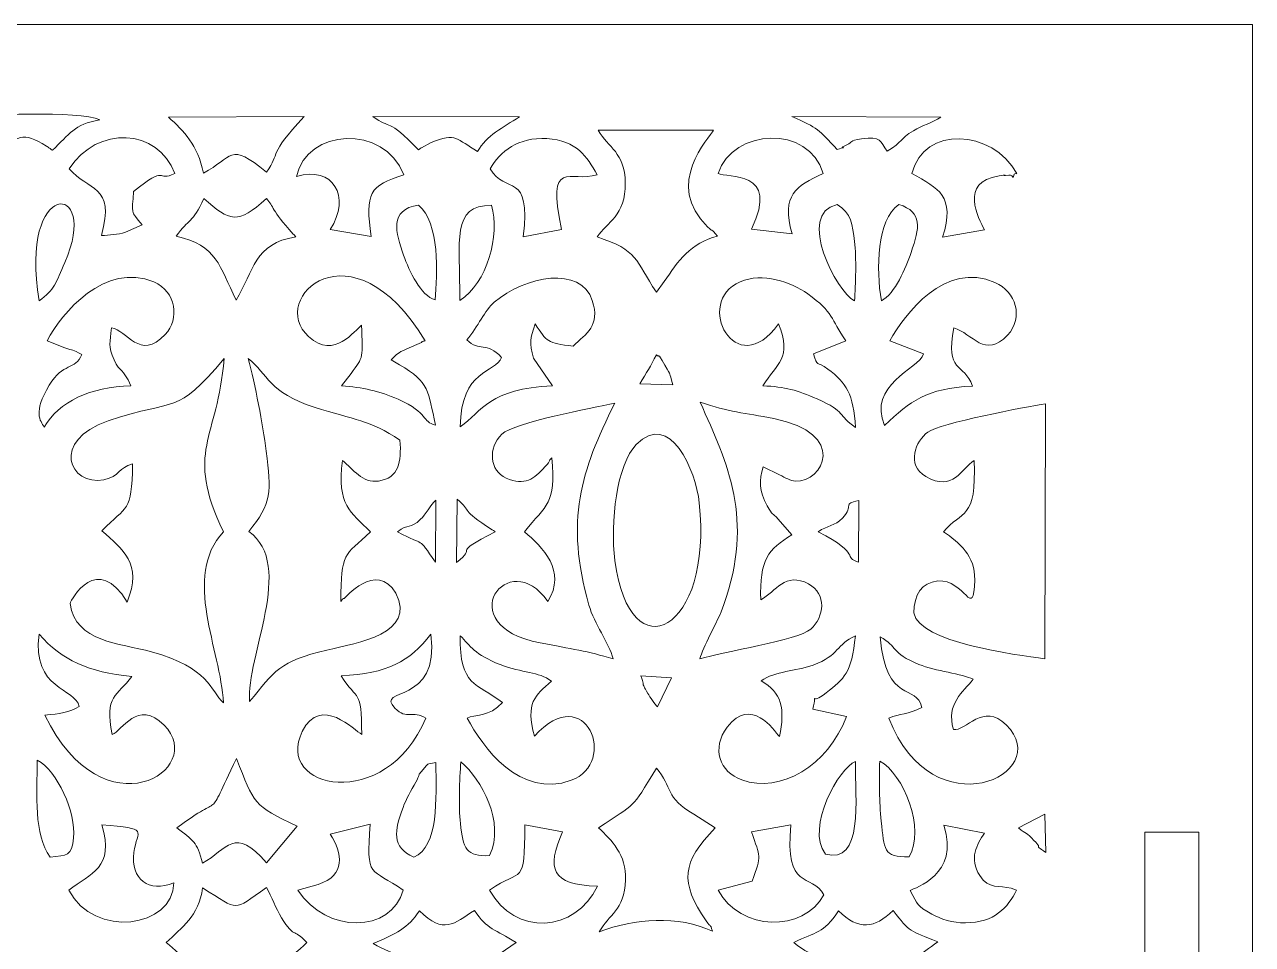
# Model space of a CAD drawing. Header units: millimetres. Extents: x -160 to 119, y -234 to 109.
# Drawn here: x 50.5 to 119, y -38.8 to 12.6 of the extents above; entities that cross this region are included whole.
import ezdxf

# ---------------------------------------------------------------- set-up
doc = ezdxf.new("R2010")
doc.units = ezdxf.units.MM
doc.header["$MEASUREMENT"] = 0
doc.layers.add('layer 1', color=7, linetype='Continuous')

msp = doc.modelspace()

# ---------------------------------------------------------------- linework, layer by layer
at = {"layer": 'layer 1', "color": 250, "lineweight": 20}
msp.add_open_spline([(-17.9581, 12.5532), (-17.9581, 12.5532), (119.0419, 12.5532), (119.0419, 12.5532), (119.0419, 12.5532), (119.0419, 12.5532), (119.0419, -77.4468), (119.0419, -77.4468), (119.0419, -77.4468), (119.0419, -77.4468), (116.0419, -77.4468), (116.0419, -77.4468), (116.0419, -77.4468), (116.0419, -77.4468), (116.0419, -32.5468), (116.0419, -32.5468), (116.0419, -32.5468), (116.0419, -32.5468), (113.0419, -32.5468), (113.0419, -32.5468), (113.0419, -32.5468), (113.0419, -32.5468), (113.0419, -77.4468), (113.0419, -77.4468), (113.0419, -77.4468), (113.0419, -77.4468), (78.0419, -77.4468), (78.0419, -77.4468), (78.0419, -77.4468), (78.0419, -77.4468), (78.0419, -80.4468), (78.0419, -80.4468), (78.0419, -80.4468), (78.0419, -80.4468), (68.0419, -80.4468), (68.0419, -80.4468), (68.0419, -80.4468), (68.0419, -80.4468), (68.0419, -77.4468), (68.0419, -77.4468), (68.0419, -77.4468), (68.0419, -77.4468), (33.0419, -77.4468), (33.0419, -77.4468), (33.0419, -77.4468), (33.0419, -77.4468), (33.0419, -80.4468), (33.0419, -80.4468), (33.0419, -80.4468), (33.0419, -80.4468), (23.0419, -80.4468), (23.0419, -80.4468), (23.0419, -80.4468), (23.0419, -80.4468), (23.0419, -77.4468), (23.0419, -77.4468), (23.0419, -77.4468), (23.0419, -77.4468), (-11.9581, -77.4468), (-11.9581, -77.4468), (-11.9581, -77.4468), (-11.9581, -77.4468), (-11.9581, -32.5468), (-11.9581, -32.5468), (-11.9581, -32.5468), (-11.9581, -32.5468), (-14.9581, -32.5468), (-14.9581, -32.5468), (-14.9581, -32.5468), (-14.9581, -32.5468), (-14.9581, -77.4468), (-14.9581, -77.4468), (-14.9581, -77.4468), (-14.9581, -77.4468), (-17.9581, -77.4468), (-17.9581, -77.4468), (-17.9581, -77.4468), (-17.9581, -77.4468), (-17.9581, 12.5532), (-17.9581, 12.5532)], degree=3, knots=[0, 0, 0, 0, 0.047619, 0.047619, 0.047619, 0.047619, 0.0952381, 0.0952381, 0.0952381, 0.0952381, 0.1428571, 0.1428571, 0.1428571, 0.1428571, 0.1904762, 0.1904762, 0.1904762, 0.1904762, 0.2380952, 0.2380952, 0.2380952, 0.2380952, 0.2857143, 0.2857143, 0.2857143, 0.2857143, 0.3333333, 0.3333333, 0.3333333, 0.3333333, 0.3809524, 0.3809524, 0.3809524, 0.3809524, 0.4285714, 0.4285714, 0.4285714, 0.4285714, 0.4761905, 0.4761905, 0.4761905, 0.4761905, 0.5238095, 0.5238095, 0.5238095, 0.5238095, 0.5714286, 0.5714286, 0.5714286, 0.5714286, 0.6190476, 0.6190476, 0.6190476, 0.6190476, 0.6666667, 0.6666667, 0.6666667, 0.6666667, 0.7142857, 0.7142857, 0.7142857, 0.7142857, 0.7619048, 0.7619048, 0.7619048, 0.7619048, 0.8095238, 0.8095238, 0.8095238, 0.8095238, 0.8571429, 0.8571429, 0.8571429, 0.8571429, 0.9047619, 0.9047619, 0.9047619, 0.9047619, 1, 1, 1, 1], dxfattribs=at)
at = {"layer": 'layer 1', "color": 7, "lineweight": 9}
for points, knots in [([(48.8307, 5.4396), (50.1256, 6.2775), (50.3728, 6.6187), (51.7165, 5.7659), (51.7165, 5.7659), (51.7636, 5.7361), (51.8444, 5.6737), (51.8813, 5.6487), (51.8813, 5.6487), (51.9181, 5.6238), (51.9865, 5.5646), (52.0438, 5.5296), (52.0438, 5.5296), (52.9902, 6.43), (53.2621, 6.9848), (54.6843, 7.2286), (54.6843, 7.2286), (53.5493, 7.7679), (48.1939, 7.4933), (46.4885, 7.4013), (46.4885, 7.4013), (47.7259, 6.3521), (48.1751, 7.073), (48.8307, 5.4396)], [0, 0, 0, 0, 0.1428571, 0.1428571, 0.1428571, 0.1428571, 0.2857143, 0.2857143, 0.2857143, 0.2857143, 0.4285714, 0.4285714, 0.4285714, 0.4285714, 0.5714286, 0.5714286, 0.5714286, 0.5714286, 0.7142857, 0.7142857, 0.7142857, 0.7142857, 1, 1, 1, 1]), ([(56.5768, 3.2306), (58.4866, 4.7931), (57.8482, 3.7287), (58.876, 4.2348), (58.876, 4.2348), (57.9331, 6.7576), (54.5685, 6.9471), (52.986, 4.5016), (52.986, 4.5016), (54.0026, 3.2752), (55.5863, 3.6237), (54.7786, 0.7683), (54.7786, 0.7683), (55.266, 0.7956), (55.6405, 0.8185), (56.1335, 0.9555), (56.1335, 0.9555), (56.1335, 0.9555), (57.0563, 1.3722), (57.0563, 1.3722), (57.0563, 1.3722), (56.3523, 2.1831), (56.5088, 1.9579), (56.5768, 3.2306)], [0, 0, 0, 0, 0.1428571, 0.1428571, 0.1428571, 0.1428571, 0.2857143, 0.2857143, 0.2857143, 0.2857143, 0.4285714, 0.4285714, 0.4285714, 0.4285714, 0.5714286, 0.5714286, 0.5714286, 0.5714286, 0.7142857, 0.7142857, 0.7142857, 0.7142857, 1, 1, 1, 1]), ([(60.4737, 4.2609), (62.126, 5.1093), (61.8943, 6.0632), (63.9916, 4.3039), (63.9916, 4.3039), (64.8241, 5.4419), (64.0068, 5.1962), (66.1046, 7.419), (66.1046, 7.419), (66.1046, 7.419), (58.5187, 7.3823), (58.5187, 7.3823), (58.5187, 7.3823), (59.3737, 6.6177), (60.1613, 5.8276), (60.4737, 4.2609)], [0, 0, 0, 0, 0.2, 0.2, 0.2, 0.2, 0.4, 0.4, 0.4, 0.4, 0.6, 0.6, 0.6, 0.6, 1, 1, 1, 1]), ([(65.6813, 4.0683), (67.6974, 4.6903), (68.7468, 2.9542), (67.5489, 1.1019), (67.5489, 1.1019), (67.5489, 1.1019), (69.8421, 0.7113), (69.8421, 0.7113), (69.8421, 0.7113), (69.4824, 3.133), (69.7556, 3.5712), (71.6675, 4.1661), (71.6675, 4.1661), (70.5453, 7.0108), (66.2359, 6.7393), (65.6813, 4.0683)], [0, 0, 0, 0, 0.2, 0.2, 0.2, 0.2, 0.4, 0.4, 0.4, 0.4, 0.6, 0.6, 0.6, 0.6, 1, 1, 1, 1]), ([(72.4879, 5.5643), (72.5485, 5.5894), (72.6319, 5.7118), (72.6593, 5.6609), (72.6593, 5.6609), (72.6593, 5.6609), (73.1967, 5.9603), (73.1967, 5.9603), (73.1967, 5.9603), (74.5863, 6.5571), (74.6142, 6.1215), (75.7823, 5.4702), (75.7823, 5.4702), (76.2871, 6.3675), (77.1825, 6.7842), (78.126, 7.4082), (78.126, 7.4082), (78.126, 7.4082), (69.9317, 7.4235), (69.9317, 7.4235), (69.9317, 7.4235), (70.9823, 6.6429), (70.6789, 7.4134), (72.4879, 5.5643)], [0, 0, 0, 0, 0.1428571, 0.1428571, 0.1428571, 0.1428571, 0.2857143, 0.2857143, 0.2857143, 0.2857143, 0.4285714, 0.4285714, 0.4285714, 0.4285714, 0.5714286, 0.5714286, 0.5714286, 0.5714286, 0.7142857, 0.7142857, 0.7142857, 0.7142857, 1, 1, 1, 1]), ([(89.209, 4.2348), (89.6926, 3.9581), (92.7041, 4.4975), (91.0712, 1.12), (91.0712, 1.12), (91.0712, 1.12), (93.3387, 0.8603), (93.3387, 0.8603), (93.3387, 0.8603), (92.7346, 3.0841), (93.5414, 3.501), (95.0835, 4.2348), (95.0835, 4.2348), (94.2815, 6.9799), (90.0479, 6.7578), (89.209, 4.2348)], [0, 0, 0, 0, 0.2, 0.2, 0.2, 0.2, 0.4, 0.4, 0.4, 0.4, 0.6, 0.6, 0.6, 0.6, 1, 1, 1, 1]), ([(95.8525, 5.5778), (96.682, 5.8175), (95.7198, 5.5211), (96.3991, 5.8357), (96.3991, 5.8357), (96.7747, 6.0096), (96.4782, 6.0605), (97.2218, 6.1671), (97.2218, 6.1671), (98.3324, 6.3265), (98.2468, 6.0507), (98.6484, 5.4736), (98.6484, 5.4736), (99.5609, 6.035), (99.3123, 6.1468), (100.1155, 6.6253), (100.1155, 6.6253), (100.5835, 6.9043), (101.1777, 7.0841), (101.6402, 7.3777), (101.6402, 7.3777), (101.6402, 7.3777), (93.3295, 7.4202), (93.3295, 7.4202), (93.3295, 7.4202), (94.8124, 6.7634), (94.7992, 6.7018), (95.8525, 5.5778)], [0, 0, 0, 0, 0.125, 0.125, 0.125, 0.125, 0.25, 0.25, 0.25, 0.25, 0.375, 0.375, 0.375, 0.375, 0.5, 0.5, 0.5, 0.5, 0.625, 0.625, 0.625, 0.625, 0.75, 0.75, 0.75, 0.75, 1, 1, 1, 1]), ([(104.0746, 1.0829), (103.7763, 1.7528), (102.6041, 3.7468), (104.909, 4.1029), (104.909, 4.1029), (105.6549, 4.2182), (104.7708, 4.059), (105.437, 4.1366), (105.437, 4.1366), (105.7746, 4.1758), (105.6037, 3.783), (105.7476, 4.1949), (105.7476, 4.1949), (105.7667, 4.2493), (105.8513, 4.2101), (105.8963, 4.2348), (105.8963, 4.2348), (104.5019, 6.71), (100.7114, 6.9409), (100.024, 4.2348), (100.024, 4.2348), (101.5452, 3.3729), (102.4576, 3.01), (101.7455, 0.6825), (101.7455, 0.6825), (101.7455, 0.6825), (104.0746, 1.0829), (104.0746, 1.0829)], [0, 0, 0, 0, 0.125, 0.125, 0.125, 0.125, 0.25, 0.25, 0.25, 0.25, 0.375, 0.375, 0.375, 0.375, 0.5, 0.5, 0.5, 0.5, 0.625, 0.625, 0.625, 0.625, 0.75, 0.75, 0.75, 0.75, 1, 1, 1, 1]), ([(76.4766, 4.5016), (77.3375, 3.0078), (78.7849, 4.4374), (78.3311, 0.7014), (78.3311, 0.7014), (78.3311, 0.7014), (80.4729, 1.109), (80.4729, 1.109), (80.4729, 1.109), (79.6059, 5.1806), (80.9629, 3.6914), (82.4549, 4.1692), (82.4549, 4.1692), (81.8747, 5.1861), (81.3242, 6.076), (79.6538, 6.1811), (79.6538, 6.1811), (78.0514, 6.2819), (77.0377, 5.4686), (76.4766, 4.5016)], [0, 0, 0, 0, 0.1666667, 0.1666667, 0.1666667, 0.1666667, 0.3333333, 0.3333333, 0.3333333, 0.3333333, 0.5, 0.5, 0.5, 0.5, 0.6666667, 0.6666667, 0.6666667, 0.6666667, 1, 1, 1, 1]), ([(82.5167, 6.6478), (83.0723, 5.6706), (84.0072, 5.43), (84.0272, 3.7029), (84.0272, 3.7029), (84.0486, 1.8585), (83.0158, 1.5354), (82.4549, 0.6899), (82.4549, 0.6899), (84.7534, -0.0319), (84.5715, -0.6022), (85.7632, -2.3967), (85.7632, -2.3967), (85.7632, -2.3967), (86.2, -1.8053), (86.2, -1.8053), (86.2, -1.8053), (86.9736, -0.6438), (87.6766, 0.3506), (89.1772, 0.7308), (89.1772, 0.7308), (88.7449, 1.2636), (89.0088, 0.8829), (88.6267, 1.2516), (88.6267, 1.2516), (86.1536, 3.6374), (88.7319, 6.2451), (88.9611, 6.6629), (88.9611, 6.6629), (88.9611, 6.6629), (82.5167, 6.6478), (82.5167, 6.6478)], [0, 0, 0, 0, 0.1111111, 0.1111111, 0.1111111, 0.1111111, 0.2222222, 0.2222222, 0.2222222, 0.2222222, 0.3333333, 0.3333333, 0.3333333, 0.3333333, 0.4444444, 0.4444444, 0.4444444, 0.4444444, 0.5555556, 0.5555556, 0.5555556, 0.5555556, 0.6666667, 0.6666667, 0.6666667, 0.6666667, 0.7777778, 0.7777778, 0.7777778, 0.7777778, 1, 1, 1, 1]), ([(51.305, -2.8783), (52.1612, -2.2436), (52.2507, -1.8686), (52.7409, -0.7377), (52.7409, -0.7377), (54.7428, 3.8804), (50.1262, 3.9969), (51.305, -2.8783)], [0, 0, 0, 0, 0.3333333, 0.3333333, 0.3333333, 0.3333333, 1, 1, 1, 1]), ([(62.2977, -2.8349), (63.2846, -1.2219), (63.3174, 0.3476), (65.6292, 0.693), (65.6292, 0.693), (65.5899, 0.7528), (65.5209, 0.8193), (65.4887, 0.855), (65.4887, 0.855), (64.2136, 2.2657), (64.4446, 2.3406), (63.9916, 2.8406), (63.9916, 2.8406), (62.3876, 1.3589), (61.94, 1.5508), (60.5078, 2.8382), (60.5078, 2.8382), (59.8449, 1.4124), (59.6746, 1.7471), (58.9615, 0.7294), (58.9615, 0.7294), (61.2375, 0.2254), (61.3789, -0.9404), (62.2977, -2.8349)], [0, 0, 0, 0, 0.1428571, 0.1428571, 0.1428571, 0.1428571, 0.2857143, 0.2857143, 0.2857143, 0.2857143, 0.4285714, 0.4285714, 0.4285714, 0.4285714, 0.5714286, 0.5714286, 0.5714286, 0.5714286, 0.7142857, 0.7142857, 0.7142857, 0.7142857, 1, 1, 1, 1]), ([(71.6537, -0.3343), (71.9622, -1.2224), (72.6195, -2.5825), (73.409, -2.8262), (73.409, -2.8262), (73.5369, -1.3749), (73.678, 1.4849), (72.4879, 2.4703), (72.4879, 2.4703), (70.811, 2.2169), (71.2137, 0.9326), (71.6537, -0.3343)], [0, 0, 0, 0, 0.25, 0.25, 0.25, 0.25, 0.5, 0.5, 0.5, 0.5, 1, 1, 1, 1]), ([(74.7852, -2.8492), (76.3235, -1.9087), (77.0386, 0.7994), (76.5575, 2.4633), (76.5575, 2.4633), (74.2833, 2.4456), (74.8162, 0.5549), (74.7852, -2.8492)], [0, 0, 0, 0, 0.3333333, 0.3333333, 0.3333333, 0.3333333, 1, 1, 1, 1]), ([(95.8525, 2.4979), (93.5493, 1.995), (95.8277, -2.3941), (96.8276, -2.8804), (96.8276, -2.8804), (96.8922, -1.9563), (96.9351, -0.4651), (96.8265, 0.438), (96.8265, 0.438), (96.713, 1.3825), (96.6606, 2.0194), (95.8525, 2.4979)], [0, 0, 0, 0, 0.25, 0.25, 0.25, 0.25, 0.5, 0.5, 0.5, 0.5, 1, 1, 1, 1]), ([(98.3236, -2.8797), (99.0856, -2.4652), (99.6892, -1.0475), (99.9861, -0.1797), (99.9861, -0.1797), (100.4644, 1.2172), (100.6424, 2.0637), (99.3042, 2.5114), (99.3042, 2.5114), (98.0556, 1.5871), (98.029, -1.0552), (98.3236, -2.8797)], [0, 0, 0, 0, 0.25, 0.25, 0.25, 0.25, 0.5, 0.5, 0.5, 0.5, 1, 1, 1, 1]), ([(71.3524, -8.3743), (73.0908, -9.1461), (72.6518, -9.6365), (73.4342, -9.8114), (73.4342, -9.8114), (73.0135, -7.9207), (73.1082, -7.4202), (71.4296, -6.4497), (71.4296, -6.4497), (71.4296, -6.4497), (70.9604, -6.169), (70.9604, -6.169), (70.9604, -6.169), (71.3208, -5.8108), (71.2551, -5.8223), (71.8335, -5.5505), (71.8335, -5.5505), (71.8335, -5.5505), (72.6427, -5.2038), (72.6427, -5.2038), (72.6427, -5.2038), (72.6794, -5.1096), (72.7892, -5.1476), (72.852, -5.1019), (72.852, -5.1019), (68.7761, 1.6692), (64.0154, -2.7434), (66.3484, -4.8747), (66.3484, -4.8747), (67.7952, -6.1965), (68.9372, -4.4853), (69.2952, -4.2434), (69.2952, -4.2434), (69.3954, -6.0261), (69.4156, -6.0128), (68.7216, -6.9265), (68.7216, -6.9265), (68.7216, -6.9265), (68.1907, -7.617), (68.1907, -7.617), (68.1907, -7.617), (69.3525, -7.7079), (70.3115, -7.9123), (71.3524, -8.3743)], [0, 0, 0, 0, 0.0833333, 0.0833333, 0.0833333, 0.0833333, 0.1666667, 0.1666667, 0.1666667, 0.1666667, 0.25, 0.25, 0.25, 0.25, 0.3333333, 0.3333333, 0.3333333, 0.3333333, 0.4166667, 0.4166667, 0.4166667, 0.4166667, 0.5, 0.5, 0.5, 0.5, 0.5833333, 0.5833333, 0.5833333, 0.5833333, 0.6666667, 0.6666667, 0.6666667, 0.6666667, 0.75, 0.75, 0.75, 0.75, 0.8333333, 0.8333333, 0.8333333, 0.8333333, 1, 1, 1, 1]), ([(55.3469, -4.3925), (56.188, -4.4683), (56.933, -6.2825), (58.341, -4.7591), (58.341, -4.7591), (59.1458, -3.8883), (58.9777, -2.3607), (57.7104, -1.8229), (57.7104, -1.8229), (54.9815, -0.6651), (52.5509, -3.5678), (51.7493, -5.1019), (51.7493, -5.1019), (51.7493, -5.1019), (52.7453, -5.5049), (52.7453, -5.5049), (52.7453, -5.5049), (53.232, -5.6713), (53.1397, -5.5677), (53.6824, -5.8655), (53.6824, -5.8655), (53.3156, -6.8082), (52.6534, -6.2693), (51.8631, -7.5938), (51.8631, -7.5938), (50.9533, -9.1184), (51.3595, -9.559), (51.5932, -9.9301), (51.5932, -9.9301), (52.4038, -8.4957), (54.1521, -7.6812), (56.4276, -7.6281), (56.4276, -7.6281), (55.9561, -6.5477), (55.8506, -6.9619), (55.4875, -6.1742), (55.4875, -6.1742), (55.1349, -5.4096), (55.2664, -5.2129), (55.3469, -4.3925)], [0, 0, 0, 0, 0.0909091, 0.0909091, 0.0909091, 0.0909091, 0.1818182, 0.1818182, 0.1818182, 0.1818182, 0.2727273, 0.2727273, 0.2727273, 0.2727273, 0.3636364, 0.3636364, 0.3636364, 0.3636364, 0.4545455, 0.4545455, 0.4545455, 0.4545455, 0.5454545, 0.5454545, 0.5454545, 0.5454545, 0.6363636, 0.6363636, 0.6363636, 0.6363636, 0.7272727, 0.7272727, 0.7272727, 0.7272727, 0.8181818, 0.8181818, 0.8181818, 0.8181818, 1, 1, 1, 1]), ([(102.3722, -4.378), (103.3941, -4.7001), (104.1237, -6.1444), (105.3724, -4.7895), (105.3724, -4.7895), (106.2908, -3.7931), (105.8295, -2.3617), (104.6688, -1.8502), (104.6688, -1.8502), (101.8898, -0.6257), (99.6204, -3.6293), (98.7985, -5.1019), (98.7985, -5.1019), (98.7985, -5.1019), (100.6856, -5.8402), (100.6856, -5.8402), (100.6856, -5.8402), (100.3793, -6.6869), (97.5303, -7.5922), (98.5076, -9.8288), (98.5076, -9.8288), (99.9502, -8.4748), (100.8384, -7.7578), (103.42, -7.6367), (103.42, -7.6367), (102.9271, -6.2933), (101.8787, -6.9262), (102.3722, -4.378)], [0, 0, 0, 0, 0.125, 0.125, 0.125, 0.125, 0.25, 0.25, 0.25, 0.25, 0.375, 0.375, 0.375, 0.375, 0.5, 0.5, 0.5, 0.5, 0.625, 0.625, 0.625, 0.625, 0.75, 0.75, 0.75, 0.75, 1, 1, 1, 1]), ([(78.9057, -6.0737), (78.6494, -5.1878), (78.7235, -5.0064), (78.9919, -4.1632), (78.9919, -4.1632), (79.6596, -5.1622), (79.6503, -5.2415), (81.1181, -5.4066), (81.1181, -5.4066), (81.841, -4.6789), (82.6533, -4.3099), (82.1865, -2.849), (82.1865, -2.849), (81.5664, -0.9085), (78.436, -1.4715), (76.7163, -2.9486), (76.7163, -2.9486), (76.1709, -3.4169), (75.8277, -4.3067), (75.1747, -5.0569), (75.1747, -5.0569), (75.889, -5.754), (76.277, -5.1027), (77.1223, -6.0376), (77.1223, -6.0376), (76.781, -6.9092), (74.8428, -6.687), (74.817, -9.9176), (74.817, -9.9176), (76.04, -9.0276), (76.4318, -7.7769), (79.9656, -7.6197), (79.9656, -7.6197), (79.9656, -7.6197), (78.9057, -6.0737), (78.9057, -6.0737)], [0, 0, 0, 0, 0.1, 0.1, 0.1, 0.1, 0.2, 0.2, 0.2, 0.2, 0.3, 0.3, 0.3, 0.3, 0.4, 0.4, 0.4, 0.4, 0.5, 0.5, 0.5, 0.5, 0.6, 0.6, 0.6, 0.6, 0.7, 0.7, 0.7, 0.7, 0.8, 0.8, 0.8, 0.8, 1, 1, 1, 1]), ([(96.3414, -5.1019), (95.4581, -3.8549), (95.7017, -3.5529), (94.2106, -2.4802), (94.2106, -2.4802), (93.2869, -1.8155), (91.6777, -1.279), (90.4408, -1.8112), (90.4408, -1.8112), (87.826, -2.9364), (90.1903, -7.5061), (92.5895, -4.1608), (92.5895, -4.1608), (93.3591, -6.0825), (92.4961, -6.3799), (91.7001, -7.6281), (91.7001, -7.6281), (92.9664, -7.6623), (93.6293, -7.8792), (94.7339, -8.354), (94.7339, -8.354), (96.3993, -9.0699), (95.8526, -9.2656), (96.8828, -9.9436), (96.8828, -9.9436), (96.7629, -8.0744), (96.3829, -7.4667), (95.3393, -6.6836), (95.3393, -6.6836), (94.6864, -6.1937), (94.7594, -6.6195), (94.5295, -5.8308), (94.5295, -5.8308), (94.5295, -5.8308), (96.3414, -5.1019), (96.3414, -5.1019)], [0, 0, 0, 0, 0.1, 0.1, 0.1, 0.1, 0.2, 0.2, 0.2, 0.2, 0.3, 0.3, 0.3, 0.3, 0.4, 0.4, 0.4, 0.4, 0.5, 0.5, 0.5, 0.5, 0.6, 0.6, 0.6, 0.6, 0.7, 0.7, 0.7, 0.7, 0.8, 0.8, 0.8, 0.8, 1, 1, 1, 1]), ([(61.5896, -15.7725), (59.4041, -11.1913), (61.2783, -10.6904), (61.628, -6.1013), (61.628, -6.1013), (58.8618, -9.3797), (59.0757, -8.2506), (55.1624, -9.577), (55.1624, -9.577), (51.8933, -10.685), (53.0068, -13.2448), (54.9081, -12.8646), (54.9081, -12.8646), (55.8335, -12.6796), (55.7225, -12.1868), (56.5243, -11.9837), (56.5243, -11.9837), (56.462, -14.7696), (56.2329, -14.2592), (54.8045, -15.7111), (54.8045, -15.7111), (55.9948, -16.7946), (57.0744, -17.5063), (56.2184, -19.7108), (56.2184, -19.7108), (54.578, -16.891), (53.0654, -19.5802), (53.0302, -19.7741), (53.0302, -19.7741), (53.3656, -21.9652), (55.7414, -21.9692), (57.5844, -22.4793), (57.5844, -22.4793), (60.8026, -23.3701), (60.8699, -24.6302), (61.5896, -25.323), (61.5896, -25.323), (61.4589, -22.3535), (59.2664, -18.3079), (61.5896, -15.7725)], [0, 0, 0, 0, 0.0909091, 0.0909091, 0.0909091, 0.0909091, 0.1818182, 0.1818182, 0.1818182, 0.1818182, 0.2727273, 0.2727273, 0.2727273, 0.2727273, 0.3636364, 0.3636364, 0.3636364, 0.3636364, 0.4545455, 0.4545455, 0.4545455, 0.4545455, 0.5454545, 0.5454545, 0.5454545, 0.5454545, 0.6363636, 0.6363636, 0.6363636, 0.6363636, 0.7272727, 0.7272727, 0.7272727, 0.7272727, 0.8181818, 0.8181818, 0.8181818, 0.8181818, 1, 1, 1, 1]), ([(62.9755, -6.0899), (63.3604, -7.5281), (63.7875, -9.777), (63.9832, -11.2649), (63.9832, -11.2649), (64.2815, -13.5329), (64.2785, -14.1843), (63.0166, -15.7486), (63.0166, -15.7486), (65.6283, -17.6501), (62.8323, -22.7593), (63.0539, -25.2512), (63.0539, -25.2512), (64.4478, -23.5656), (64.7055, -22.9996), (67.3677, -22.3823), (67.3677, -22.3823), (69.1048, -21.9796), (72.3694, -21.4597), (71.2273, -19.2083), (71.2273, -19.2083), (70.1088, -17.3553), (68.3443, -19.5324), (68.3255, -19.5016), (68.3255, -19.5016), (68.2932, -19.4487), (68.2071, -19.6126), (68.1424, -19.6613), (68.1424, -19.6613), (68.1639, -16.8763), (68.3264, -17.1666), (69.8117, -15.7725), (69.8117, -15.7725), (68.6492, -14.6321), (67.9378, -14.307), (68.2335, -11.7996), (68.2335, -11.7996), (68.8454, -12.2703), (69.3391, -13.0784), (70.2533, -12.9404), (70.2533, -12.9404), (71.4032, -12.7669), (71.5318, -11.8809), (71.4507, -10.6624), (71.4507, -10.6624), (69.7506, -9.502), (68.9266, -9.5431), (66.6651, -8.8181), (66.6651, -8.8181), (64.0926, -7.9932), (64.0979, -6.9815), (62.9755, -6.0899)], [0, 0, 0, 0, 0.0714286, 0.0714286, 0.0714286, 0.0714286, 0.1428571, 0.1428571, 0.1428571, 0.1428571, 0.2142857, 0.2142857, 0.2142857, 0.2142857, 0.2857143, 0.2857143, 0.2857143, 0.2857143, 0.3571429, 0.3571429, 0.3571429, 0.3571429, 0.4285714, 0.4285714, 0.4285714, 0.4285714, 0.5, 0.5, 0.5, 0.5, 0.5714286, 0.5714286, 0.5714286, 0.5714286, 0.6428571, 0.6428571, 0.6428571, 0.6428571, 0.7142857, 0.7142857, 0.7142857, 0.7142857, 0.7857143, 0.7857143, 0.7857143, 0.7857143, 0.8571429, 0.8571429, 0.8571429, 0.8571429, 1, 1, 1, 1]), ([(86.6737, -7.5632), (86.4378, -6.7256), (86.6529, -7.1792), (86.2417, -6.47), (86.2417, -6.47), (85.7497, -5.6211), (85.9902, -6.1217), (85.7632, -5.8852), (85.7632, -5.8852), (85.4391, -6.5659), (85.2108, -6.8462), (84.8455, -7.5149), (84.8455, -7.5149), (84.8455, -7.5149), (86.6737, -7.5632), (86.6737, -7.5632)], [0, 0, 0, 0, 0.2, 0.2, 0.2, 0.2, 0.4, 0.4, 0.4, 0.4, 0.6, 0.6, 0.6, 0.6, 1, 1, 1, 1]), ([(83.3481, -22.8756), (83.0989, -21.9428), (82.3016, -20.9421), (81.9969, -19.8633), (81.9969, -19.8633), (80.6575, -15.1209), (81.5394, -12.4039), (83.4431, -8.5959), (83.4431, -8.5959), (82.1496, -8.8619), (77.8131, -9.6665), (77.1373, -10.3255), (77.1373, -10.3255), (76.3446, -11.0987), (76.448, -12.3582), (77.3788, -12.772), (77.3788, -12.772), (78.4261, -13.2376), (78.9453, -12.8048), (79.532, -12.1508), (79.532, -12.1508), (79.5586, -12.1211), (79.7726, -11.9385), (79.8003, -11.8161), (79.8003, -11.8161), (79.8231, -11.7152), (79.8849, -11.6961), (79.9362, -11.6441), (79.9362, -11.6441), (80.1403, -14.2785), (79.6587, -14.2054), (78.3947, -15.7725), (78.3947, -15.7725), (79.4029, -16.6065), (80.7666, -17.9649), (79.7032, -19.6741), (79.7032, -19.6741), (77.5262, -16.4682), (74.1539, -20.9981), (79.2799, -21.9795), (79.2799, -21.9795), (81.0209, -22.3129), (81.9337, -22.4272), (83.3481, -22.8756)], [0, 0, 0, 0, 0.0833333, 0.0833333, 0.0833333, 0.0833333, 0.1666667, 0.1666667, 0.1666667, 0.1666667, 0.25, 0.25, 0.25, 0.25, 0.3333333, 0.3333333, 0.3333333, 0.3333333, 0.4166667, 0.4166667, 0.4166667, 0.4166667, 0.5, 0.5, 0.5, 0.5, 0.5833333, 0.5833333, 0.5833333, 0.5833333, 0.6666667, 0.6666667, 0.6666667, 0.6666667, 0.75, 0.75, 0.75, 0.75, 0.8333333, 0.8333333, 0.8333333, 0.8333333, 1, 1, 1, 1]), ([(88.2042, -8.531), (89.7651, -12.0213), (91.2156, -15.0241), (89.5357, -19.8343), (89.5357, -19.8343), (89.155, -20.9246), (88.3324, -22.2175), (88.1963, -22.8773), (88.1963, -22.8773), (89.4209, -22.4733), (93.699, -21.8237), (94.3782, -21.2157), (94.3782, -21.2157), (95.144, -20.5302), (95.2894, -19.243), (94.264, -18.6889), (94.264, -18.6889), (92.9446, -17.9757), (92.4399, -19.1149), (91.5951, -19.5746), (91.5951, -19.5746), (91.5106, -17.3438), (92.0018, -16.7395), (93.3311, -15.9411), (93.3311, -15.9411), (93.3311, -15.9411), (92.5686, -15.0681), (92.5686, -15.0681), (92.5686, -15.0681), (92.1937, -14.6718), (92.2739, -14.9025), (91.9544, -14.3219), (91.9544, -14.3219), (91.49, -13.4782), (91.5031, -12.9061), (91.7186, -12.1527), (91.7186, -12.1527), (91.7186, -12.1527), (92.6438, -12.5909), (92.6438, -12.5909), (92.6438, -12.5909), (92.9598, -12.761), (93.2592, -12.9204), (93.5194, -12.9388), (93.5194, -12.9388), (95.0945, -13.05), (96.4704, -10.2526), (92.3223, -9.4526), (92.3223, -9.4526), (90.6577, -9.1315), (89.8204, -9.0782), (88.2042, -8.531)], [0, 0, 0, 0, 0.0714286, 0.0714286, 0.0714286, 0.0714286, 0.1428571, 0.1428571, 0.1428571, 0.1428571, 0.2142857, 0.2142857, 0.2142857, 0.2142857, 0.2857143, 0.2857143, 0.2857143, 0.2857143, 0.3571429, 0.3571429, 0.3571429, 0.3571429, 0.4285714, 0.4285714, 0.4285714, 0.4285714, 0.5, 0.5, 0.5, 0.5, 0.5714286, 0.5714286, 0.5714286, 0.5714286, 0.6428571, 0.6428571, 0.6428571, 0.6428571, 0.7142857, 0.7142857, 0.7142857, 0.7142857, 0.7857143, 0.7857143, 0.7857143, 0.7857143, 0.8571429, 0.8571429, 0.8571429, 0.8571429, 1, 1, 1, 1]), ([(107.4821, -8.623), (106.42, -8.7789), (101.5551, -9.7286), (100.9189, -10.2036), (100.9189, -10.2036), (100.2473, -10.705), (99.6768, -12.0281), (100.8122, -12.6887), (100.8122, -12.6887), (102.3163, -13.5639), (102.8078, -12.2346), (103.5046, -11.7909), (103.5046, -11.7909), (103.645, -15.1614), (102.821, -14.5559), (101.7885, -15.7725), (101.7885, -15.7725), (102.6839, -16.3672), (103.574, -17.1308), (103.5366, -18.4497), (103.5366, -18.4497), (103.4691, -20.8212), (102.9956, -18.3778), (101.4784, -18.5214), (101.4784, -18.5214), (100.5564, -18.6086), (100.1554, -19.2768), (100.1378, -20.3076), (100.1378, -20.3076), (100.4524, -21.9681), (105.761, -22.6274), (107.4595, -22.8681), (107.4595, -22.8681), (107.4595, -22.8681), (107.4821, -8.623), (107.4821, -8.623)], [0, 0, 0, 0, 0.1, 0.1, 0.1, 0.1, 0.2, 0.2, 0.2, 0.2, 0.3, 0.3, 0.3, 0.3, 0.4, 0.4, 0.4, 0.4, 0.5, 0.5, 0.5, 0.5, 0.6, 0.6, 0.6, 0.6, 0.7, 0.7, 0.7, 0.7, 0.8, 0.8, 0.8, 0.8, 1, 1, 1, 1]), ([(83.4481, -17.3731), (84.2908, -23.7773), (88.9391, -21.2724), (88.1589, -14.1593), (88.1589, -14.1593), (87.9599, -12.3456), (86.5282, -8.9739), (84.6424, -10.8997), (84.6424, -10.8997), (83.5574, -12.0077), (83.1694, -15.2551), (83.4481, -17.3731)], [0, 0, 0, 0, 0.25, 0.25, 0.25, 0.25, 0.5, 0.5, 0.5, 0.5, 1, 1, 1, 1]), ([(71.3038, -15.7725), (72.9678, -16.6703), (72.3379, -15.9342), (73.4417, -17.4759), (73.4417, -17.4759), (73.4417, -17.4759), (73.4507, -14.0048), (73.4507, -14.0048), (73.4507, -14.0048), (73.1712, -14.2551), (72.8625, -14.8253), (72.5977, -15.0774), (72.5977, -15.0774), (72.0189, -15.6282), (71.9255, -15.2965), (71.3038, -15.7725)], [0, 0, 0, 0, 0.2, 0.2, 0.2, 0.2, 0.4, 0.4, 0.4, 0.4, 0.6, 0.6, 0.6, 0.6, 1, 1, 1, 1]), ([(74.6119, -17.496), (75.8739, -16.5009), (74.1609, -17.1123), (76.7666, -15.7725), (76.7666, -15.7725), (76.7115, -15.7329), (76.6338, -15.6835), (76.5971, -15.6602), (76.5971, -15.6602), (74.7267, -14.4786), (75.5391, -14.6775), (74.6333, -13.9592), (74.6333, -13.9592), (74.6333, -13.9592), (74.6119, -17.496), (74.6119, -17.496)], [0, 0, 0, 0, 0.2, 0.2, 0.2, 0.2, 0.4, 0.4, 0.4, 0.4, 0.6, 0.6, 0.6, 0.6, 1, 1, 1, 1]), ([(94.8013, -15.7725), (97.3334, -17.0887), (96.0913, -17.1896), (97.0535, -17.4653), (97.0535, -17.4653), (97.0535, -17.4653), (97.0589, -14.0269), (97.0589, -14.0269), (97.0589, -14.0269), (96.1086, -14.2312), (96.8374, -14.2734), (96.1548, -15.0043), (96.1548, -15.0043), (95.719, -15.4708), (95.3196, -15.4088), (94.8013, -15.7725)], [0, 0, 0, 0, 0.2, 0.2, 0.2, 0.2, 0.4, 0.4, 0.4, 0.4, 0.6, 0.6, 0.6, 0.6, 1, 1, 1, 1]), ([(55.3822, -27.0904), (54.9238, -24.912), (55.667, -24.9446), (56.4776, -23.8557), (56.4776, -23.8557), (54.0347, -23.5957), (52.5941, -22.9738), (51.3035, -21.4843), (51.3035, -21.4843), (50.8716, -24.6202), (53.3706, -24.4762), (53.5301, -25.5363), (53.5301, -25.5363), (53.0067, -25.8588), (52.4472, -25.9497), (51.6143, -26.0054), (51.6143, -26.0054), (54.8974, -32.74), (60.7429, -29.0594), (58.2794, -26.5662), (58.2794, -26.5662), (56.8114, -25.0805), (55.9085, -26.9254), (55.3822, -27.0904)], [0, 0, 0, 0, 0.1428571, 0.1428571, 0.1428571, 0.1428571, 0.2857143, 0.2857143, 0.2857143, 0.2857143, 0.4285714, 0.4285714, 0.4285714, 0.4285714, 0.5714286, 0.5714286, 0.5714286, 0.5714286, 0.7142857, 0.7142857, 0.7142857, 0.7142857, 1, 1, 1, 1]), ([(72.8926, -26.1764), (72.1642, -25.7074), (71.8301, -26.3089), (71.1697, -25.6241), (71.1697, -25.6241), (69.9992, -24.4103), (73.7291, -25.519), (73.1745, -21.4975), (73.1745, -21.4975), (71.96, -23.0441), (70.7578, -23.6831), (68.1669, -23.8126), (68.1669, -23.8126), (69.0886, -25.3276), (69.3081, -24.428), (69.3111, -27.0846), (69.3111, -27.0846), (68.9132, -26.8892), (67.0443, -24.8449), (65.9972, -26.9232), (65.9972, -26.9232), (64.3805, -30.1323), (70.6687, -31.5246), (72.8926, -26.1764)], [0, 0, 0, 0, 0.1428571, 0.1428571, 0.1428571, 0.1428571, 0.2857143, 0.2857143, 0.2857143, 0.2857143, 0.4285714, 0.4285714, 0.4285714, 0.4285714, 0.5714286, 0.5714286, 0.5714286, 0.5714286, 0.7142857, 0.7142857, 0.7142857, 0.7142857, 1, 1, 1, 1]), ([(77.0517, -23.1905), (75.5756, -22.6119), (75.399, -22.1634), (74.8167, -21.5751), (74.8167, -21.5751), (74.7592, -24.4157), (75.7241, -24.1974), (77.1786, -25.3081), (77.1786, -25.3081), (76.459, -26.138), (75.5806, -25.9637), (75.2072, -26.1764), (75.2072, -26.1764), (76.0507, -27.7838), (78.1546, -30.6979), (81.0085, -29.6524), (81.0085, -29.6524), (83.6423, -28.6876), (81.8681, -24.02), (78.9557, -27.1797), (78.9557, -27.1797), (78.4489, -25.3043), (78.98, -24.9477), (79.9069, -24.1189), (79.9069, -24.1189), (79.1751, -23.5555), (78.3017, -23.6805), (77.0517, -23.1905)], [0, 0, 0, 0, 0.125, 0.125, 0.125, 0.125, 0.25, 0.25, 0.25, 0.25, 0.375, 0.375, 0.375, 0.375, 0.5, 0.5, 0.5, 0.5, 0.625, 0.625, 0.625, 0.625, 0.75, 0.75, 0.75, 0.75, 1, 1, 1, 1]), ([(94.4991, -25.6866), (94.7919, -24.4962), (94.2286, -25.5664), (95.2466, -24.7609), (95.2466, -24.7609), (96.2607, -23.9587), (96.648, -23.703), (96.8769, -21.5866), (96.8769, -21.5866), (95.8013, -22.0448), (95.9965, -22.6741), (94.509, -23.2214), (94.509, -23.2214), (93.5228, -23.5843), (92.3995, -23.5324), (91.6127, -24.1047), (91.6127, -24.1047), (92.7558, -24.7078), (92.9656, -25.6719), (92.6395, -27.2101), (92.6395, -27.2101), (92.3268, -26.845), (91.0428, -24.9477), (89.7225, -26.6786), (89.7225, -26.6786), (88.8149, -27.8684), (89.3011, -29.1911), (90.5408, -29.6311), (90.5408, -29.6311), (92.6903, -30.3943), (95.3389, -28.8427), (96.3813, -26.0928), (96.3813, -26.0928), (96.3813, -26.0928), (94.4991, -25.6866), (94.4991, -25.6866)], [0, 0, 0, 0, 0.1, 0.1, 0.1, 0.1, 0.2, 0.2, 0.2, 0.2, 0.3, 0.3, 0.3, 0.3, 0.4, 0.4, 0.4, 0.4, 0.5, 0.5, 0.5, 0.5, 0.6, 0.6, 0.6, 0.6, 0.7, 0.7, 0.7, 0.7, 0.8, 0.8, 0.8, 0.8, 1, 1, 1, 1]), ([(100.4254, -23.1822), (98.7967, -22.5246), (99.3022, -22.2016), (98.2504, -21.6362), (98.2504, -21.6362), (98.6051, -25.5002), (100.3068, -24.2076), (100.5778, -25.5804), (100.5778, -25.5804), (99.7825, -26.0074), (99.3702, -25.9059), (98.7445, -26.1764), (98.7445, -26.1764), (101.1589, -32.5198), (108.0593, -29.3283), (105.2959, -26.5492), (105.2959, -26.5492), (104.017, -25.263), (103.0335, -26.9317), (102.3476, -26.8217), (102.3476, -26.8217), (101.9335, -25.3388), (102.8825, -24.7432), (103.4466, -24.01), (103.4466, -24.01), (102.8501, -23.7087), (101.3248, -23.5452), (100.4254, -23.1822)], [0, 0, 0, 0, 0.125, 0.125, 0.125, 0.125, 0.25, 0.25, 0.25, 0.25, 0.375, 0.375, 0.375, 0.375, 0.5, 0.5, 0.5, 0.5, 0.625, 0.625, 0.625, 0.625, 0.75, 0.75, 0.75, 0.75, 1, 1, 1, 1]), ([(84.8921, -23.8182), (85.2117, -24.6859), (84.8192, -23.968), (85.2956, -24.809), (85.2956, -24.809), (85.3985, -24.9908), (85.6813, -25.404), (85.8349, -25.5529), (85.8349, -25.5529), (85.8349, -25.5529), (86.6161, -23.9259), (86.6161, -23.9259), (86.6161, -23.9259), (86.6161, -23.9259), (84.8921, -23.8182), (84.8921, -23.8182)], [0, 0, 0, 0, 0.2, 0.2, 0.2, 0.2, 0.4, 0.4, 0.4, 0.4, 0.6, 0.6, 0.6, 0.6, 1, 1, 1, 1]), ([(51.2017, -28.5315), (51.1838, -30.4973), (50.9902, -32.6444), (51.9171, -33.9417), (51.9171, -33.9417), (52.8786, -33.8441), (53.1276, -33.8931), (53.2287, -32.8593), (53.2287, -32.8593), (53.3644, -31.471), (52.3287, -29.1035), (51.2017, -28.5315)], [0, 0, 0, 0, 0.25, 0.25, 0.25, 0.25, 0.5, 0.5, 0.5, 0.5, 1, 1, 1, 1]), ([(65.7144, -32.2214), (63.2392, -31.0594), (63.3172, -30.958), (62.3223, -28.4298), (62.3223, -28.4298), (60.4717, -32.2582), (61.7652, -30.1743), (58.9958, -32.312), (58.9958, -32.312), (59.8979, -33.0023), (60.1188, -33.0674), (60.4236, -34.2869), (60.4236, -34.2869), (61.8123, -33.4929), (62.2186, -32.1779), (63.9916, -34.2579), (63.9916, -34.2579), (63.9916, -34.2579), (65.7144, -32.2214), (65.7144, -32.2214)], [0, 0, 0, 0, 0.1666667, 0.1666667, 0.1666667, 0.1666667, 0.3333333, 0.3333333, 0.3333333, 0.3333333, 0.5, 0.5, 0.5, 0.5, 0.6666667, 0.6666667, 0.6666667, 0.6666667, 1, 1, 1, 1]), ([(72.2224, -33.9506), (73.6397, -33.332), (73.4568, -30.6949), (73.457, -28.6644), (73.457, -28.6644), (72.8694, -28.7608), (73.0979, -28.651), (72.7263, -29.0755), (72.7263, -29.0755), (72.2645, -29.6032), (72.7577, -28.9692), (72.3309, -29.7507), (72.3309, -29.7507), (72.0747, -30.2198), (71.7987, -30.6867), (71.6199, -31.1686), (71.6199, -31.1686), (71.1381, -32.4677), (70.9674, -33.3692), (72.2224, -33.9506)], [0, 0, 0, 0, 0.1666667, 0.1666667, 0.1666667, 0.1666667, 0.3333333, 0.3333333, 0.3333333, 0.3333333, 0.5, 0.5, 0.5, 0.5, 0.6666667, 0.6666667, 0.6666667, 0.6666667, 1, 1, 1, 1]), ([(74.8536, -28.6273), (74.763, -29.5965), (74.723, -31.0935), (74.8236, -32.0575), (74.8236, -32.0575), (74.9702, -33.4638), (75.146, -33.924), (76.4557, -33.8602), (76.4557, -33.8602), (77.3192, -31.991), (76.0056, -29.5938), (74.8536, -28.6273)], [0, 0, 0, 0, 0.25, 0.25, 0.25, 0.25, 0.5, 0.5, 0.5, 0.5, 1, 1, 1, 1]), ([(95.1969, -33.7718), (97.3286, -34.3868), (96.8668, -30.7142), (96.8721, -28.6002), (96.8721, -28.6002), (95.9854, -28.9523), (94.0817, -32.2567), (95.1969, -33.7718)], [0, 0, 0, 0, 0.3333333, 0.3333333, 0.3333333, 0.3333333, 1, 1, 1, 1]), ([(98.2304, -28.5811), (98.2116, -29.7356), (98.1967, -30.8092), (98.3202, -31.9373), (98.3202, -31.9373), (98.4911, -33.4966), (98.4087, -33.9742), (99.8765, -33.9192), (99.8765, -33.9192), (100.7999, -32.4022), (99.5609, -29.2645), (98.2304, -28.5811)], [0, 0, 0, 0, 0.25, 0.25, 0.25, 0.25, 0.5, 0.5, 0.5, 0.5, 1, 1, 1, 1]), ([(82.5362, -32.312), (83.2622, -32.998), (84.1003, -33.7961), (84.042, -35.2119), (84.042, -35.2119), (83.9703, -36.9512), (83.11, -37.1363), (82.5733, -38.1139), (82.5733, -38.1139), (84.5411, -37.3572), (86.9951, -37.1785), (88.8944, -38.0778), (88.8944, -38.0778), (88.7418, -37.5941), (88.8237, -37.9115), (88.5441, -37.5029), (88.5441, -37.5029), (87.0545, -35.3259), (87.1765, -34.2206), (89.0528, -32.312), (89.0528, -32.312), (89.0528, -32.312), (87.8571, -31.5417), (87.8571, -31.5417), (87.8571, -31.5417), (86.2471, -30.6255), (86.6721, -30.037), (85.7632, -28.9739), (85.7632, -28.9739), (84.2946, -31.3939), (84.7021, -30.8265), (82.5362, -32.312)], [0, 0, 0, 0, 0.1111111, 0.1111111, 0.1111111, 0.1111111, 0.2222222, 0.2222222, 0.2222222, 0.2222222, 0.3333333, 0.3333333, 0.3333333, 0.3333333, 0.4444444, 0.4444444, 0.4444444, 0.4444444, 0.5555556, 0.5555556, 0.5555556, 0.5555556, 0.6666667, 0.6666667, 0.6666667, 0.6666667, 0.7777778, 0.7777778, 0.7777778, 0.7777778, 1, 1, 1, 1]), ([(54.7987, -32.1455), (55.5449, -34.563), (54.176, -34.8414), (52.9604, -35.78), (52.9604, -35.78), (54.3733, -38.5276), (58.8047, -37.8873), (58.8185, -35.3755), (58.8185, -35.3755), (57.4392, -35.9639), (56.3908, -35.1666), (56.596, -33.6791), (56.596, -33.6791), (56.774, -32.3903), (57.5266, -32.3588), (54.7987, -32.1455)], [0, 0, 0, 0, 0.2, 0.2, 0.2, 0.2, 0.4, 0.4, 0.4, 0.4, 0.6, 0.6, 0.6, 0.6, 1, 1, 1, 1]), ([(66.8755, -35.4653), (66.8755, -35.4653), (65.7465, -35.78), (65.7465, -35.78), (65.7465, -35.78), (67.3414, -38.261), (70.9853, -38.186), (71.6313, -35.78), (71.6313, -35.78), (69.8329, -34.5336), (69.5293, -35.1831), (69.7913, -32.1075), (69.7913, -32.1075), (69.7913, -32.1075), (67.56, -32.6503), (67.56, -32.6503), (67.56, -32.6503), (68.2297, -33.7542), (68.4555, -34.9538), (66.8755, -35.4653)], [0, 0, 0, 0, 0.1666667, 0.1666667, 0.1666667, 0.1666667, 0.3333333, 0.3333333, 0.3333333, 0.3333333, 0.5, 0.5, 0.5, 0.5, 0.6666667, 0.6666667, 0.6666667, 0.6666667, 1, 1, 1, 1]), ([(80.5239, -32.5334), (80.5239, -32.5334), (78.4157, -32.1385), (78.4157, -32.1385), (78.4157, -32.1385), (78.3994, -35.6787), (78.2891, -34.4929), (76.4563, -35.78), (76.4563, -35.78), (77.8358, -38.3722), (81.266, -38.1748), (82.4698, -35.5586), (82.4698, -35.5586), (79.894, -35.498), (79.6194, -34.5997), (80.5239, -32.5334)], [0, 0, 0, 0, 0.2, 0.2, 0.2, 0.2, 0.4, 0.4, 0.4, 0.4, 0.6, 0.6, 0.6, 0.6, 1, 1, 1, 1]), ([(95.113, -36.0467), (94.4422, -34.7994), (92.8894, -35.8715), (93.2791, -32.1333), (93.2791, -32.1333), (93.2791, -32.1333), (91.071, -32.5326), (91.071, -32.5326), (91.071, -32.5326), (91.5715, -33.9763), (91.6533, -33.7907), (91.1127, -35.2881), (91.1127, -35.2881), (91.1127, -35.2881), (89.2185, -35.78), (89.2185, -35.78), (89.2185, -35.78), (90.4559, -38.107), (93.9818, -38.1416), (95.113, -36.0467)], [0, 0, 0, 0, 0.1666667, 0.1666667, 0.1666667, 0.1666667, 0.3333333, 0.3333333, 0.3333333, 0.3333333, 0.5, 0.5, 0.5, 0.5, 0.6666667, 0.6666667, 0.6666667, 0.6666667, 1, 1, 1, 1]), ([(101.8094, -32.1614), (102.722, -34.9478), (100.1801, -35.6387), (99.935, -35.8105), (99.935, -35.8105), (100.3803, -36.6202), (100.2606, -36.6311), (101.1418, -37.1261), (101.1418, -37.1261), (101.6389, -37.4053), (102.3055, -37.6207), (103.0164, -37.6121), (103.0164, -37.6121), (104.6336, -37.5927), (105.3845, -36.7738), (105.8779, -35.78), (105.8779, -35.78), (105.8779, -35.78), (105.577, -35.6745), (105.577, -35.6745), (105.577, -35.6745), (104.9032, -35.5209), (104.3204, -35.752), (103.8226, -34.971), (103.8226, -34.971), (103.2025, -33.9981), (103.6565, -33.2585), (104.0819, -32.5963), (104.0819, -32.5963), (104.0819, -32.5963), (101.8094, -32.1614), (101.8094, -32.1614)], [0, 0, 0, 0, 0.1111111, 0.1111111, 0.1111111, 0.1111111, 0.2222222, 0.2222222, 0.2222222, 0.2222222, 0.3333333, 0.3333333, 0.3333333, 0.3333333, 0.4444444, 0.4444444, 0.4444444, 0.4444444, 0.5555556, 0.5555556, 0.5555556, 0.5555556, 0.6666667, 0.6666667, 0.6666667, 0.6666667, 0.7777778, 0.7777778, 0.7777778, 0.7777778, 1, 1, 1, 1]), ([(105.9742, -32.312), (106.4413, -32.6741), (106.4092, -32.5579), (106.8447, -33.0054), (106.8447, -33.0054), (107.4513, -33.629), (106.6912, -33.1052), (107.5047, -33.6916), (107.5047, -33.6916), (107.5047, -33.6916), (107.4556, -31.5377), (107.4556, -31.5377), (107.4556, -31.5377), (107.4556, -31.5377), (105.9742, -32.312), (105.9742, -32.312)], [0, 0, 0, 0, 0.2, 0.2, 0.2, 0.2, 0.4, 0.4, 0.4, 0.4, 0.6, 0.6, 0.6, 0.6, 1, 1, 1, 1]), ([(58.3909, -38.7143), (59.3797, -39.5377), (60.1278, -40.1057), (60.5241, -41.8639), (60.5241, -41.8639), (62.205, -40.6815), (62.025, -40.1956), (63.9916, -41.8292), (63.9916, -41.8292), (64.3894, -41.2559), (64.4432, -40.6184), (64.9532, -39.9455), (64.9532, -39.9455), (65.4505, -39.2894), (65.7397, -39.2659), (66.2522, -38.7143), (66.2522, -38.7143), (65.4157, -37.8293), (65.5967, -38.5404), (64.8394, -37.3288), (64.8394, -37.3288), (64.5038, -36.792), (64.3025, -36.1686), (63.9916, -35.6376), (63.9916, -35.6376), (62.0465, -36.9995), (62.5493, -36.962), (60.4333, -35.661), (60.4333, -35.661), (60.1873, -37.2468), (59.2898, -37.863), (58.3909, -38.7143)], [0, 0, 0, 0, 0.1111111, 0.1111111, 0.1111111, 0.1111111, 0.2222222, 0.2222222, 0.2222222, 0.2222222, 0.3333333, 0.3333333, 0.3333333, 0.3333333, 0.4444444, 0.4444444, 0.4444444, 0.4444444, 0.5555556, 0.5555556, 0.5555556, 0.5555556, 0.6666667, 0.6666667, 0.6666667, 0.6666667, 0.7777778, 0.7777778, 0.7777778, 0.7777778, 1, 1, 1, 1]), ([(72.4492, -40.6174), (74.4647, -39.5297), (73.8616, -39.8131), (75.7682, -40.6535), (75.7682, -40.6535), (76.1135, -40.0684), (76.1504, -39.9624), (76.736, -39.523), (76.736, -39.523), (76.736, -39.523), (77.9284, -38.7143), (77.9284, -38.7143), (77.9284, -38.7143), (76.7655, -37.949), (76.3213, -38.015), (75.6052, -36.9223), (75.6052, -36.9223), (74.4478, -37.6575), (73.897, -38.2858), (72.5331, -36.9403), (72.5331, -36.9403), (71.9193, -37.9002), (71.211, -38.2487), (69.9447, -38.7591), (69.9447, -38.7591), (71.2496, -39.523), (71.8712, -39.289), (72.4492, -40.6174)], [0, 0, 0, 0, 0.125, 0.125, 0.125, 0.125, 0.25, 0.25, 0.25, 0.25, 0.375, 0.375, 0.375, 0.375, 0.5, 0.5, 0.5, 0.5, 0.625, 0.625, 0.625, 0.625, 0.75, 0.75, 0.75, 0.75, 1, 1, 1, 1]), ([(95.7993, -40.6393), (97.8647, -39.6983), (97.1177, -39.667), (99.1525, -40.6379), (99.1525, -40.6379), (99.9094, -39.5691), (100.4823, -39.4641), (101.4789, -38.664), (101.4789, -38.664), (99.8855, -38.0369), (99.941, -38.1516), (98.9754, -36.9282), (98.9754, -36.9282), (97.9587, -37.9274), (97.0422, -38.0589), (95.941, -36.9359), (95.941, -36.9359), (95.0366, -38.2671), (94.7044, -38.0695), (93.4353, -38.7143), (93.4353, -38.7143), (94.6816, -39.7608), (95.1215, -39.1048), (95.7993, -40.6393)], [0, 0, 0, 0, 0.1428571, 0.1428571, 0.1428571, 0.1428571, 0.2857143, 0.2857143, 0.2857143, 0.2857143, 0.4285714, 0.4285714, 0.4285714, 0.4285714, 0.5714286, 0.5714286, 0.5714286, 0.5714286, 0.7142857, 0.7142857, 0.7142857, 0.7142857, 1, 1, 1, 1]), ([(52.9884, -41.6488), (53.7692, -42.3712), (55.537, -42.5869), (54.778, -45.4049), (54.778, -45.4049), (54.778, -45.4049), (57.0047, -44.85), (57.0047, -44.85), (57.0047, -44.85), (56.6261, -43.9495), (56.5401, -44.1932), (56.5356, -42.8546), (56.5356, -42.8546), (57.9331, -41.767), (56.5024, -42.4977), (58.3311, -41.8439), (58.3311, -41.8439), (59.4272, -41.4521), (58.0375, -42.4892), (58.9159, -41.561), (58.9159, -41.561), (57.5611, -40.4153), (54.9988, -38.2116), (52.9884, -41.6488)], [0, 0, 0, 0, 0.1428571, 0.1428571, 0.1428571, 0.1428571, 0.2857143, 0.2857143, 0.2857143, 0.2857143, 0.4285714, 0.4285714, 0.4285714, 0.4285714, 0.5714286, 0.5714286, 0.5714286, 0.5714286, 0.7142857, 0.7142857, 0.7142857, 0.7142857, 1, 1, 1, 1])]:
    msp.add_open_spline(points, degree=3, knots=knots, dxfattribs=at)

doc.saveas('drawing.dxf')
